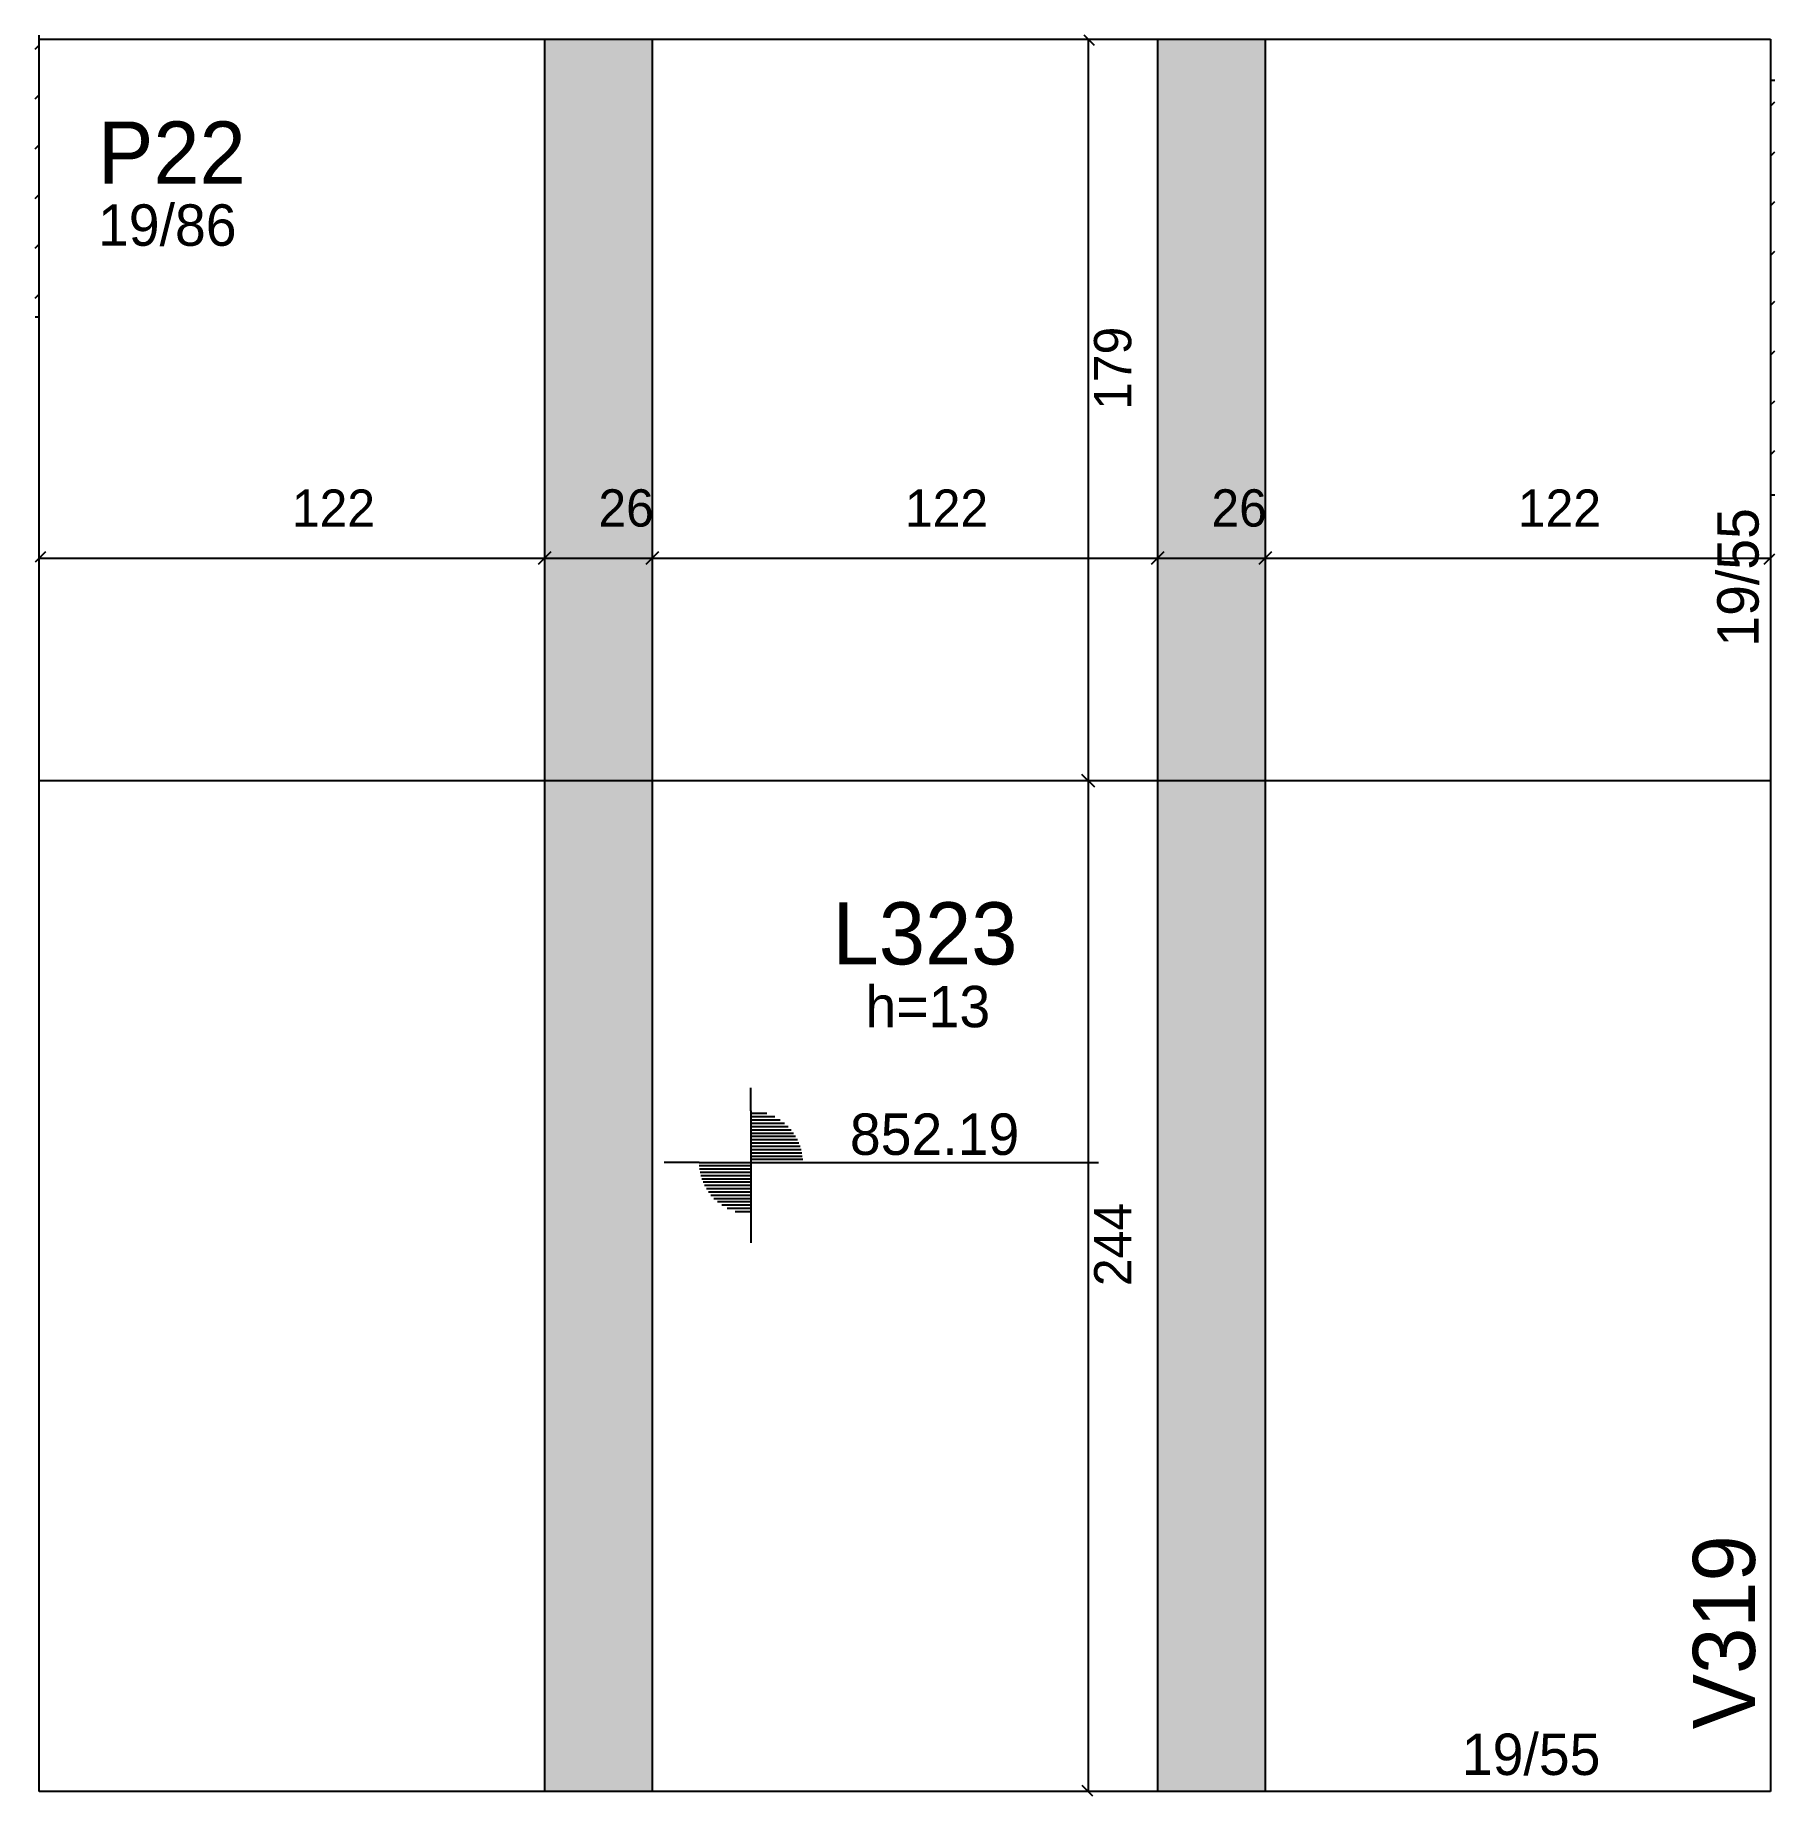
# Model space of a CAD drawing. Header units: metres. Extents: x 4477 to 4897, y 1667 to 2092.
import ezdxf

# ---------------------------------------------------------------- set-up
doc = ezdxf.new("R2010")
doc.units = ezdxf.units.M
for name, color, linetype in [('3', 7, 'Continuous'), ('4', 7, 'Continuous'), ('7', 7, 'Continuous'), ('9', 7, 'Continuous'), ('Hachura', 7, 'Continuous'), ('Painéis', 7, 'Continuous')]:
    doc.layers.add(name, color=color, linetype=linetype)

msp = doc.modelspace()

# ---------------------------------------------------------------- hatches: boundary and pattern name
at = {"layer": '9'}
h = msp.add_hatch(color=7, dxfattribs=at)
h.dxf.hatch_style = 1
h.paths.add_polyline_path([(4478.07, 1890.94), (4478.07, 1890.94), (4478.07, 2090.94), (4478.07, 2090.94), (4478.07, 1890.94)])
at = {"layer": 'Hachura'}
h = msp.add_hatch(color=7, dxfattribs=at)
h.dxf.hatch_style = 1
h.paths.add_polyline_path([(4600.08, 1667.94), (4626.08, 1667.94), (4626.08, 2090.94), (4600.08, 2090.94), (4600.08, 1667.94)])
h = msp.add_hatch(color=7, dxfattribs=at)
h.dxf.hatch_style = 1
h.paths.add_polyline_path([(4748.08, 1667.94), (4774.08, 1667.94), (4774.08, 2090.94), (4748.08, 2090.94), (4748.08, 1667.94)])

# ---------------------------------------------------------------- linework, layer by layer
at = {"layer": '3', "color": 3, "lineweight": 25}
for p, q in [((4477.1, 2088.55), (4478.07, 2089.51)), ((4477.1, 2076.53), (4478.07, 2077.49)), ((4896.07, 2074.76), (4897.1, 2075.8)), ((4477.1, 2064.5), (4478.07, 2065.47)), ((4896.07, 2062.74), (4897.1, 2063.78)), ((4477.1, 2052.48), (4478.07, 2053.45)), ((4896.07, 2050.72), (4897.1, 2051.76)), ((4477.1, 2040.46), (4478.07, 2041.43)), ((4896.07, 2038.7), (4897.1, 2039.73)), ((4477.1, 2028.44), (4478.07, 2029.41)), ((4896.07, 2026.68), (4897.1, 2027.71)), ((4896.07, 2014.66), (4897.1, 2015.69)), ((4896.07, 2002.64), (4897.1, 2003.67)), ((4896.07, 1990.62), (4897.1, 1991.65)), ((4649.91, 1832.25), (4649.91, 1837.76)), ((4649.91, 1832.25), (4649.91, 1807.25)), ((4649.91, 1831.65), (4653.76, 1831.65)), ((4649.91, 1830.85), (4655.66, 1830.85)), ((4649.91, 1830.06), (4656.99, 1830.06)), ((4649.91, 1829.27), (4658.02, 1829.27)), ((4649.91, 1828.47), (4658.87, 1828.47)), ((4649.91, 1827.68), (4659.58, 1827.68)), ((4649.91, 1826.89), (4660.18, 1826.89)), ((4649.91, 1826.1), (4660.69, 1826.1)), ((4649.91, 1825.3), (4661.11, 1825.3)), ((4649.91, 1824.51), (4661.47, 1824.51)), ((4649.91, 1823.72), (4661.77, 1823.72)), ((4637.41, 1819.75), (4628.99, 1819.75)), ((4637.41, 1819.75), (4662.41, 1819.75)), ((4649.91, 1822.92), (4662, 1822.92)), ((4649.91, 1822.13), (4662.19, 1822.13)), ((4649.91, 1821.34), (4662.31, 1821.34)), ((4649.91, 1820.55), (4662.41, 1820.55)), ((4662.41, 1819.75), (4733.84, 1819.75)), ((4649.91, 1818.96), (4637.41, 1818.96)), ((4649.91, 1818.17), (4637.51, 1818.17)), ((4649.91, 1817.37), (4637.64, 1817.37)), ((4649.91, 1816.58), (4637.82, 1816.58)), ((4649.91, 1815.79), (4638.06, 1815.79)), ((4649.91, 1815), (4638.35, 1815)), ((4649.91, 1814.2), (4638.71, 1814.2)), ((4649.91, 1813.41), (4639.14, 1813.41)), ((4649.91, 1812.62), (4639.65, 1812.62)), ((4649.91, 1811.82), (4640.25, 1811.82)), ((4649.91, 1811.03), (4640.96, 1811.03)), ((4649.91, 1810.24), (4641.81, 1810.24)), ((4649.91, 1809.45), (4642.84, 1809.45)), ((4649.91, 1808.65), (4644.17, 1808.65)), ((4649.91, 1807.86), (4646.06, 1807.86)), ((4649.91, 1807.25), (4649.91, 1800.38))]:
    msp.add_line(p, q, dxfattribs=at)
for points in [[(4478.07, 2090.94), (4896.07, 2090.94)], [(4896.07, 2090.94), (4896.07, 2080.94)], [(4478.07, 1667.94), (4478.07, 2023.94)], [(4896.07, 1980.94), (4896.07, 1667.94)], [(4896.07, 1667.94), (4478.07, 1667.94)]]:
    msp.add_lwpolyline(points, dxfattribs=at)
at = {"layer": '7', "color": 7, "lineweight": 25}
for points in [[(4478.07, 2023.94), (4478.07, 2091.9)], [(4897.1, 2080.94), (4896.07, 2080.94)], [(4896.07, 2080.94), (4896.07, 1980.94)], [(4477.1, 2023.94), (4478.07, 2023.94)], [(4896.07, 1980.94), (4897.1, 1980.94)]]:
    msp.add_lwpolyline(points, dxfattribs=at)
at = {"layer": 'Painéis', "color": 0, "lineweight": 25}
for p, q in [((4732.83, 2089.44), (4730.37, 2091.9)), ((4479.57, 1967.19), (4477.1, 1964.72)), ((4598.58, 1964.19), (4601.58, 1967.19)), ((4601.58, 1967.19), (4598.58, 1964.19)), ((4624.58, 1964.19), (4627.58, 1967.19)), ((4627.58, 1967.19), (4624.58, 1964.19)), ((4746.58, 1964.19), (4749.58, 1967.19)), ((4749.58, 1967.19), (4746.58, 1964.19)), ((4772.58, 1964.19), (4775.58, 1967.19)), ((4775.58, 1967.19), (4772.58, 1964.19)), ((4894.57, 1964.19), (4897.1, 1966.72)), ((4729.83, 1913.44), (4732.83, 1910.44)), ((4732.83, 1910.44), (4729.83, 1913.44)), ((4729.83, 1669.44), (4732.37, 1666.9))]:
    msp.add_line(p, q, dxfattribs=at)
at = {"layer": 'Painéis', "color": 200, "lineweight": 25}
for p, q in [((4600.08, 2090.94), (4600.08, 1667.94)), ((4626.08, 2090.94), (4626.08, 1667.94)), ((4748.08, 2090.94), (4748.08, 1667.94)), ((4774.08, 2090.94), (4774.08, 1667.94)), ((4895.98, 1911.94), (4477.98, 1911.94))]:
    msp.add_line(p, q, dxfattribs=at)
at = {"layer": 'Painéis', "color": 4, "lineweight": 25}
for p, q in [((4731.33, 2090.94), (4731.33, 1911.94)), ((4478.07, 1965.69), (4600.08, 1965.69)), ((4600.08, 1965.69), (4626.08, 1965.69)), ((4626.08, 1965.69), (4748.08, 1965.69)), ((4748.08, 1965.69), (4774.08, 1965.69)), ((4774.08, 1965.69), (4896.07, 1965.69)), ((4731.33, 1911.94), (4731.33, 1667.94))]:
    msp.add_line(p, q, dxfattribs=at)

# ---------------------------------------------------------------- texts
at = {"layer": '3', "color": 3, "lineweight": 25}
for s, p in [('19/86', (4492.25, 2041.07)), ('h=13', (4677.55, 1852.42)), ('852.19', (4673.79, 1821.61)), ('19/55', (4821.54, 1671.92))]:
    msp.add_text(s, height=10, dxfattribs=at).set_placement(p)
msp.add_text('19/55', height=10, rotation=90, dxfattribs=at).set_placement((4893.2, 1944.28))
at = {"layer": '4', "color": 4, "lineweight": 25}
for s, p in [('P22', (4492.25, 2056.07)), ('L323', (4669.63, 1867.59))]:
    msp.add_text(s, height=15, dxfattribs=at).set_placement(p)
msp.add_text('V319', height=15, rotation=90, dxfattribs=at).set_placement((4892.32, 1682.94))
at = {"layer": 'Painéis', "color": 240, "lineweight": 25}
for s, p in [('179', (4741.73, 2001.44)), ('244', (4741.76, 1789.94))]:
    msp.add_text(s, height=9, rotation=90, dxfattribs=at).set_placement(p)
for s, p in [('122', (4539.07, 1973.24)), ('26', (4613.08, 1973.28)), ('122', (4687.08, 1973.24)), ('26', (4761.08, 1973.28)), ('122', (4835.07, 1973.24))]:
    msp.add_text(s, height=9, dxfattribs=at).set_placement(p)

doc.saveas('drawing.dxf')
